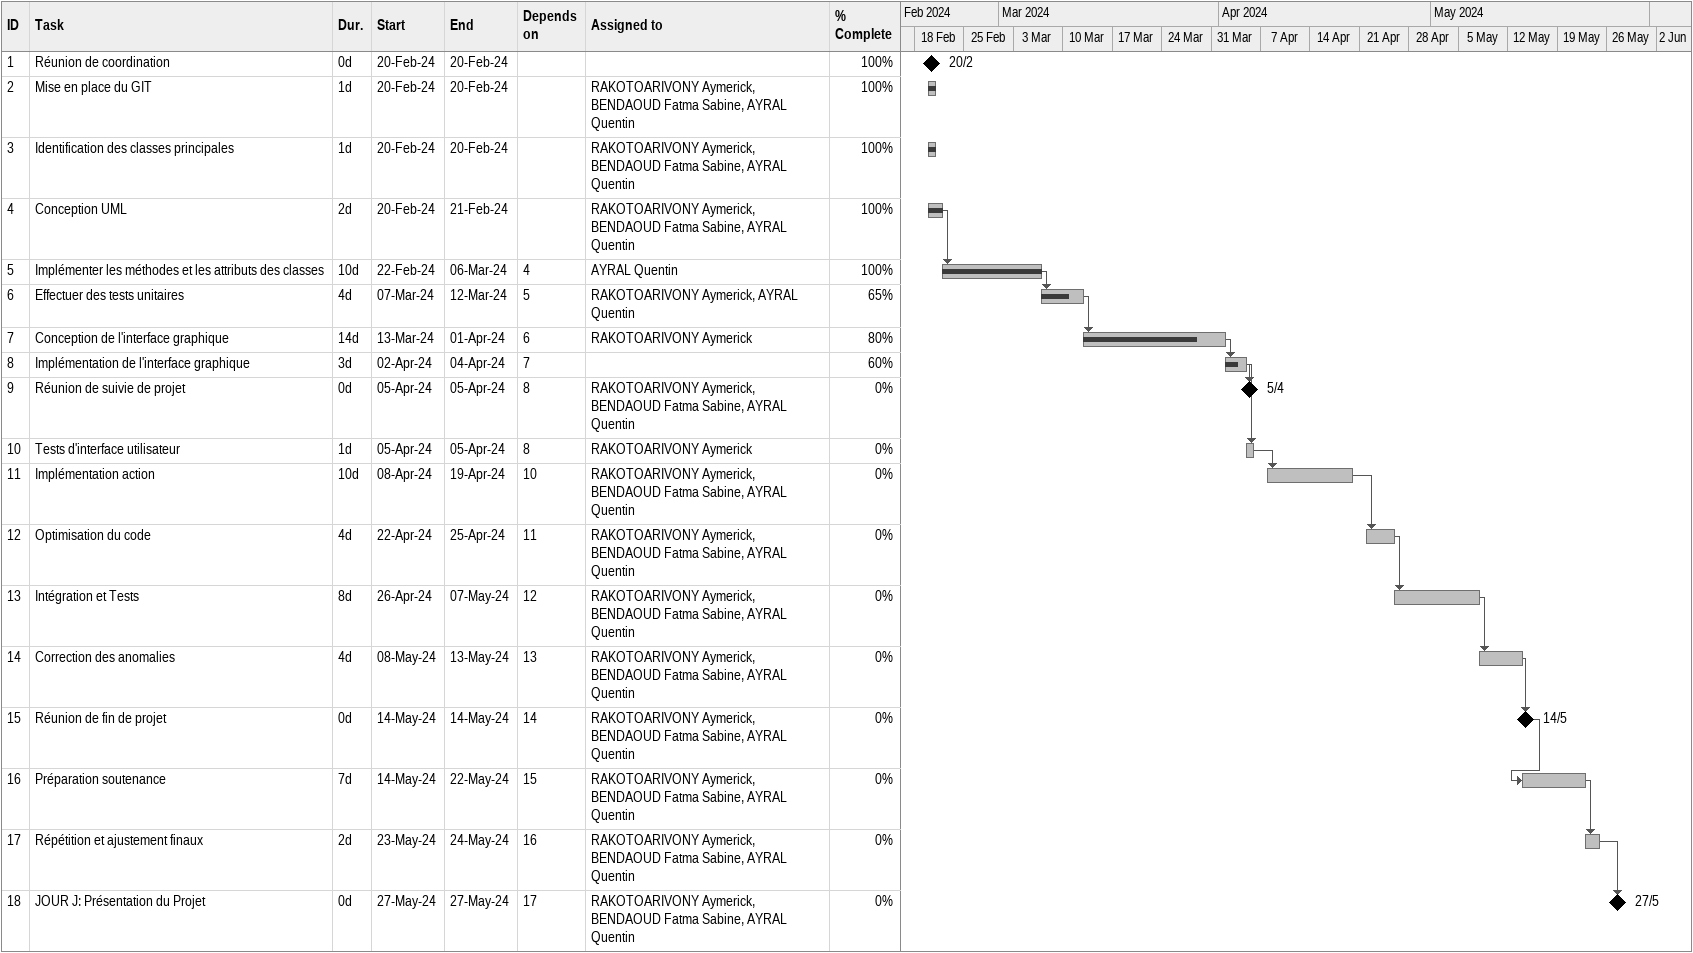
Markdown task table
| ID | Task | Duration | Start | Finish | Predecessors | Resources | % complete |
|---|---|---|---|---|---|---|---|
| 1 | Réunion de coordination | 0d | 2024-02-20 | 2024-02-20 |  |  | 100 |
| 2 | Mise en place du GIT | 1d | 2024-02-20 | 2024-02-20 |  | RAKOTOARIVONY Aymerick, BENDAOUD Fatma Sabine, AYRAL Quentin | 100 |
| 3 | Identification des classes principales | 1d | 2024-02-20 | 2024-02-20 |  | RAKOTOARIVONY Aymerick, BENDAOUD Fatma Sabine, AYRAL Quentin | 100 |
| 4 | Conception UML | 2d | 2024-02-20 | 2024-02-21 |  | RAKOTOARIVONY Aymerick, BENDAOUD Fatma Sabine, AYRAL Quentin | 100 |
| 5 | Implémenter les méthodes et les attributs des classes | 10d | 2024-02-22 | 2024-03-06 | 4 | AYRAL Quentin | 100 |
| 6 | Effectuer des tests unitaires | 4d | 2024-03-07 | 2024-03-12 | 5 | RAKOTOARIVONY Aymerick, AYRAL Quentin | 65 |
| 7 | Conception de l'interface graphique | 14d | 2024-03-13 | 2024-04-01 | 6 | RAKOTOARIVONY Aymerick | 80 |
| 8 | Implémentation de l'interface graphique | 3d | 2024-04-02 | 2024-04-04 | 7 |  | 60 |
| 9 | Réunion de suivie de projet | 0d | 2024-04-05 | 2024-04-05 | 8 | RAKOTOARIVONY Aymerick, BENDAOUD Fatma Sabine, AYRAL Quentin | 0 |
| 10 | Tests d'interface utilisateur | 1d | 2024-04-05 | 2024-04-05 | 8 | RAKOTOARIVONY Aymerick | 0 |
| 11 | Implémentation action | 10d | 2024-04-08 | 2024-04-19 | 10 | RAKOTOARIVONY Aymerick, BENDAOUD Fatma Sabine, AYRAL Quentin | 0 |
| 12 | Optimisation du code | 4d | 2024-04-22 | 2024-04-25 | 11 | RAKOTOARIVONY Aymerick, BENDAOUD Fatma Sabine, AYRAL Quentin | 0 |
| 13 | Intégration et Tests | 8d | 2024-04-26 | 2024-05-07 | 12 | RAKOTOARIVONY Aymerick, BENDAOUD Fatma Sabine, AYRAL Quentin | 0 |
| 14 | Correction des anomalies | 4d | 2024-05-08 | 2024-05-13 | 13 | RAKOTOARIVONY Aymerick, BENDAOUD Fatma Sabine, AYRAL Quentin | 0 |
| 15 | Réunion de fin de projet | 0d | 2024-05-14 | 2024-05-14 | 14 | RAKOTOARIVONY Aymerick, BENDAOUD Fatma Sabine, AYRAL Quentin | 0 |
| 16 | Préparation soutenance | 7d | 2024-05-14 | 2024-05-22 | 15 | RAKOTOARIVONY Aymerick, BENDAOUD Fatma Sabine, AYRAL Quentin | 0 |
| 17 | Répétition et ajustement finaux | 2d | 2024-05-23 | 2024-05-24 | 16 | RAKOTOARIVONY Aymerick, BENDAOUD Fatma Sabine, AYRAL Quentin | 0 |
| 18 | JOUR J: Présentation du Projet | 0d | 2024-05-27 | 2024-05-27 | 17 | RAKOTOARIVONY Aymerick, BENDAOUD Fatma Sabine, AYRAL Quentin | 0 |
